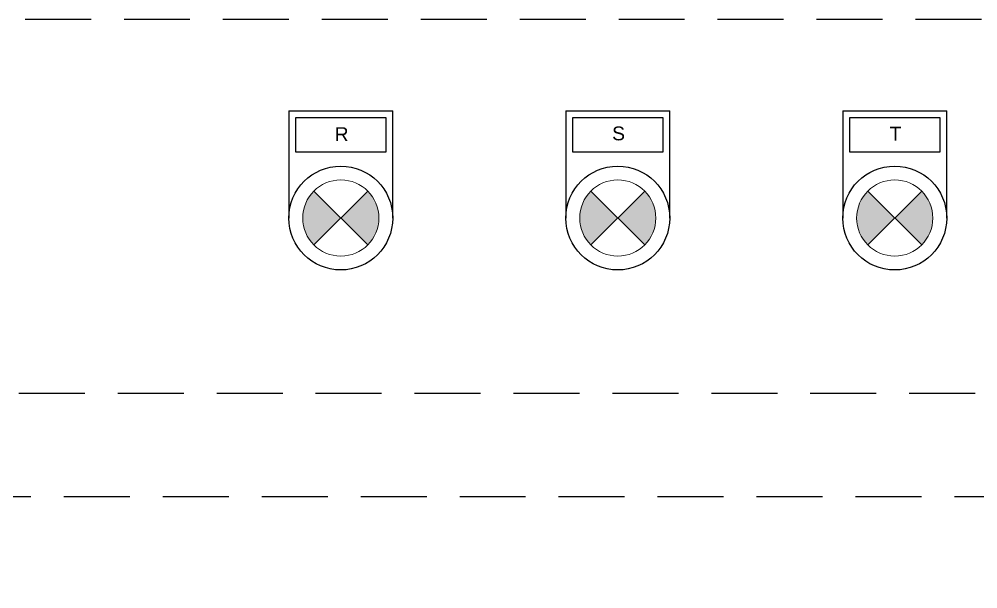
# Model space of a CAD drawing. Header units: millimetres. Extents: x 44190 to 77260, y -67199 to -50358.
# Drawn here: x 55299.3 to 55576.2, y -55909.8 to -55745.2 of the extents above; entities that cross this region are included whole.
import ezdxf
from ezdxf.enums import TextEntityAlignment as Align

# ---------------------------------------------------------------- set-up
doc = ezdxf.new("R2010")
doc.units = ezdxf.units.MM
doc.header["$LTSCALE"] = 3
doc.linetypes.add('HIDDEN', pattern=[9.525, 6.35, -3.175])
doc.linetypes.add('HIDDEN2', pattern=[0.1875, 0.125, -0.0625])
doc.layers.add('01', color=7, linetype='HIDDEN2', lineweight=13)
doc.layers.add('07', color=5, linetype='Continuous', lineweight=5)
doc.layers.add('@.DM. NÉT CHÍNH', color=7, linetype='Continuous')
doc.styles.add('Arial', font='arial.ttf')
doc.styles.add('Arial-Black', font='')
doc.styles.get('Arial-Black').set_extended_font_data('Arial Black')

# ---------------------------------------------------------------- blocks, each defined once
blk = doc.blocks.new('Den XANH')
h = blk.add_hatch(color=5)
h.paths.add_polyline_path([(15, 15), (22.78, 7.22, 0.198912), (26, 15, 0.198912), (22.78, 22.78)])
h.paths.add_polyline_path([(15, 15), (7.22, 22.78, 0.198912), (4, 15, 0.198912), (7.22, 7.22)])
at = {"color": 7}
for p, q in [((0, 46), (30, 46)), ((0, 46), (0, 15)), ((30, 15), (30, 46))]:
    blk.add_line(p, q, dxfattribs=at)
blk.add_lwpolyline([(2, 44), (28, 44), (28, 34), (2, 34)], close=True, dxfattribs=at)
blk.add_circle((15, 15), 15, dxfattribs=at)
at = {"layer": '07', "color": 5, "linetype": 'Continuous', "lineweight": 5, "ltscale": 3}
for p, q in [((22.78, 22.78), (7.22, 7.22)), ((7.22, 22.78), (22.78, 7.22))]:
    blk.add_line(p, q, dxfattribs=at)
blk.add_circle((15, 15), 11, dxfattribs=at)
at = {"layer": '01', "color": 2, "linetype": 'Continuous', "lineweight": 5, "style": 'Arial-Black'}
blk.add_attdef('T-SP', text='', height=2.4, dxfattribs=at).set_placement((15.23, 36.97), align=Align.CENTER)
blk = doc.blocks.new('Den DO')
h = blk.add_hatch(color=1)
h.paths.add_polyline_path([(7.22, 7.22), (15, 15), (7.22, 22.78, 0.198912), (4, 15, 0.198912)])
h.paths.add_polyline_path([(15, 15), (22.78, 7.22, 0.198912), (26, 15, 0.198912), (22.78, 22.78)])
at = {"color": 7}
for p, q in [((0, 46), (30, 46)), ((0, 46), (0, 15)), ((30, 15), (30, 46))]:
    blk.add_line(p, q, dxfattribs=at)
blk.add_lwpolyline([(2, 44), (28, 44), (28, 34), (2, 34)], close=True, dxfattribs=at)
blk.add_circle((15, 15), 15, dxfattribs=at)
at = {"layer": '07', "color": 1, "linetype": 'Continuous', "lineweight": 5, "ltscale": 3}
for p, q in [((22.78, 22.78), (7.22, 7.22)), ((7.22, 22.78), (22.78, 7.22))]:
    blk.add_line(p, q, dxfattribs=at)
blk.add_circle((15, 15), 11, dxfattribs=at)
at = {"layer": '01', "color": 2, "linetype": 'Continuous', "lineweight": 5, "style": 'Arial-Black'}
blk.add_attdef('T-SP', text='', height=2.4, dxfattribs=at).set_placement((14.96, 38.82), align=Align.CENTER)
blk = doc.blocks.new('Den VANG')
h = blk.add_hatch(color=2)
h.paths.add_polyline_path([(22.78, 7.22, 0.198912), (26, 15, 0.198912), (22.78, 22.78), (15, 15)])
h.paths.add_polyline_path([(7.22, 7.22), (15, 15), (7.22, 22.78, 0.198912), (4, 15, 0.198912)])
at = {"color": 7}
for p, q in [((0, 46), (30, 46)), ((0, 46), (0, 15)), ((30, 15), (30, 46))]:
    blk.add_line(p, q, dxfattribs=at)
blk.add_lwpolyline([(2, 44), (28, 44), (28, 34), (2, 34)], close=True, dxfattribs=at)
blk.add_circle((15, 15), 15, dxfattribs=at)
at = {"layer": '07', "color": 2, "linetype": 'Continuous', "lineweight": 5, "ltscale": 3}
for p, q in [((22.78, 22.78), (7.22, 7.22)), ((7.22, 22.78), (22.78, 7.22))]:
    blk.add_line(p, q, dxfattribs=at)
blk.add_circle((15, 15), 11, dxfattribs=at)
at = {"layer": '01', "color": 2, "linetype": 'Continuous', "lineweight": 5, "style": 'Arial-Black'}
blk.add_attdef('T-SP', text='', height=2.4, dxfattribs=at).set_placement((15.23, 36.97), align=Align.CENTER)
blk = doc.blocks.new('*U30')
at = {"color": 7}
ref = blk.add_blockref('Den DO', (-95, -46), dxfattribs=at)
ref.add_attrib('T-SP', 'R', dxfattribs={"layer": '01', "color": 2, "linetype": 'Continuous', "lineweight": 5, "height": 4, "style": 'Arial'}).set_placement((-79.77, -8.76), align=Align.CENTER)
ref = blk.add_blockref('Den VANG', (-15, -46), dxfattribs=at)
ref.add_attrib('T-SP', 'S', dxfattribs={"layer": '01', "color": 2, "linetype": 'Continuous', "lineweight": 5, "height": 4, "style": 'Arial'}).set_placement((0.23, -8.56), align=Align.CENTER)
ref = blk.add_blockref('Den XANH', (65, -46), dxfattribs=at)
ref.add_attrib('T-SP', 'T', dxfattribs={"layer": '01', "color": 2, "linetype": 'Continuous', "lineweight": 5, "height": 4, "style": 'Arial'}).set_placement((80.23, -8.65), align=Align.CENTER)

msp = doc.modelspace()

# ---------------------------------------------------------------- linework, layer by layer
at = {"layer": '@.DM. NÉT CHÍNH', "color": 8, "linetype": 'HIDDEN'}
for points in [[(55072.41, -55745.24), (55872.41, -55745.24), (55872.41, -57345.24), (55072.41, -57345.24)], [(55759.91, -55853.24), (55759.91, -55883.24), (55184.91, -55883.24), (55184.91, -55853.24)]]:
    msp.add_lwpolyline(points, close=True, dxfattribs=at)

# ---------------------------------------------------------------- block references
at = {"linetype": 'ByBlock'}
msp.add_blockref('*U30', (55472.19, -55771.68), dxfattribs=at)

doc.saveas('drawing.dxf')
